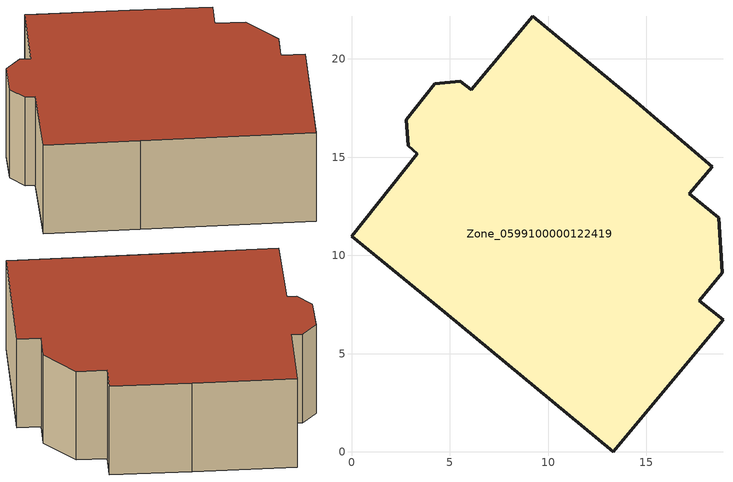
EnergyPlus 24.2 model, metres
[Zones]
Zone_0599100000122419
 floor ground (C_G): 17.7,7.7 18.9,6.74 13.32,0 4.74,7.1 0,10.96 3.36,15.18 2.89,15.59 2.78,16.89 4.23,18.72 5.53,18.87 6.09,18.42 9.21,22.18 14.32,17.94 18.34,14.52 17.19,13.14 18.68,11.91 18.87,9.12 z0
 wall outside (C_F): 18.34,14.52 14.32,17.94 9.21,22.18 6.09,18.42 5.53,18.87 4.23,18.72 2.78,16.89 2.89,15.59 3.36,15.18 0,10.96 4.74,7.1 13.32,0 18.9,6.74 17.7,7.7 18.87,9.12 18.68,11.91 17.19,13.14 18.34,14.52 z0:6.78
 roof outside (C_R): 18.87,9.12 18.68,11.91 17.19,13.14 18.34,14.52 14.32,17.94 9.21,22.18 6.09,18.42 5.53,18.87 4.23,18.72 2.78,16.89 2.89,15.59 3.36,15.18 0,10.96 4.74,7.1 13.32,0 18.9,6.74 17.7,7.7 z6.78
[BUILDING]
Pand.0599100000122419: North Axis=0; Terrain=City; Loads Convergence Tolerance Value=0.04; Temperature Convergence Tolerance Value=0.4; Solar Distribution=FullExterior; Maximum Number of Warmup Days=25; Minimum Number of Warmup Days=1
[Site:Location]
Rotterdam.The.Hague.AP_ZH_NLD Design_Conditions: Latitude=51.96; Longitude=4.45; Time Zone=1; Elevation=-4.5
[SITE:GROUNDTEMPERATURE:BUILDINGSURFACE]
18, 18, 18, 18, 18, 18, 18, 18, 18, 18, 18, 18
[MATERIAL] Thermal Absorptance=0.9; Solar Absorptance=0.7; Visible Absorptance=0.7
Name | Roughness | Thickness | Conductivity | Density | Specific Heat
G.D.1975-1991 | MediumSmooth | 0.15 | 0.288461 | 540 | 1210
F.D.1975-1991 | Rough | 0.3 | 0.230769 | 1920 | 840
R.D.1975-1991 | MediumRough | 0.2 | 0.153846 | 1500 | 1000
[CONSTRUCTION]
C_G: G.D.1975-1991
C_F: F.D.1975-1991
C_R: R.D.1975-1991
[ZONE]
Zone_0599100000122419: Type=1; Multiplier=1; Ceiling Height=Autocalculate; Volume=Autocalculate; Floor Area=autocalculate; Part of Total Floor Area=Yes
[ZONEINFILTRATION:DESIGNFLOWRATE]
Infil_Zone_0599100000122419: Zone or ZoneList or Space or SpaceList=Zone_0599100000122419; Schedule=AlwaysOn; Design Flow Rate Calculation Method=Flow/Area; Flow Rate per Floor Area=0.0042; Constant Term Coefficient=1; Temperature Term Coefficient=0; Velocity Term Coefficient=0; Velocity Squared Term Coefficient=0
[HVACTEMPLATE:ZONE:IDEALLOADSAIRSYSTEM]
Zone_0599100000122419: Maximum Heating Supply Air Temperature=50; Minimum Cooling Supply Air Temperature=13; Maximum Heating Supply Air Humidity Ratio=0.0156; Minimum Cooling Supply Air Humidity Ratio=0.0077; Heating Limit=NoLimit; Cooling Limit=NoLimit; Dehumidification Control Type=ConstantSensibleHeatRatio; Cooling Sensible Heat Ratio=0.7; Dehumidification Setpoint=60; Humidification Control Type=None; Humidification Setpoint=30; Outdoor Air Method=None; Outdoor Air Flow Rate per Person=0.00944; Outdoor Air Flow Rate per Zone Floor Area=0; Outdoor Air Flow Rate per Zone=0; Demand Controlled Ventilation Type=None; Outdoor Air Economizer Type=NoEconomizer; Heat Recovery Type=None; Sensible Heat Recovery Effectiveness=0.7; Latent Heat Recovery Effectiveness=0.65
[ZONECONTROL:THERMOSTAT]
ThermostatControl_Zone_0599100000122419: Zone or ZoneList=Zone_0599100000122419; Control Type Schedule=DualSetpointControlType; Control 1=Thermostat_Zone_0599100000122419; Temperature Difference Between Cutout And Setpoint=0
[THERMOSTATSETPOINT:DUALSETPOINT]
Thermostat_Zone_0599100000122419: Heating Setpoint Temperature Schedule=HeatingSetpoint_Zone_0599100000122419; Cooling Setpoint Temperature Schedule=CoolingSetpoint_Zone_0599100000122419
[SCHEDULE:COMPACT]
HeatingSetpoint_Zone_0599100000122419: Through: 12/31, For: AllDays, Until: 24:00, 21
CoolingSetpoint_Zone_0599100000122419: Through: 12/31, For: AllDays, Until: 24:00, 24
DualSetpointControlType: Through: 12/31, For: AllDays, Until: 24:00, 4
AlwaysOn: Through: 12/31, For: AllDays, Until: 24:00, 1
